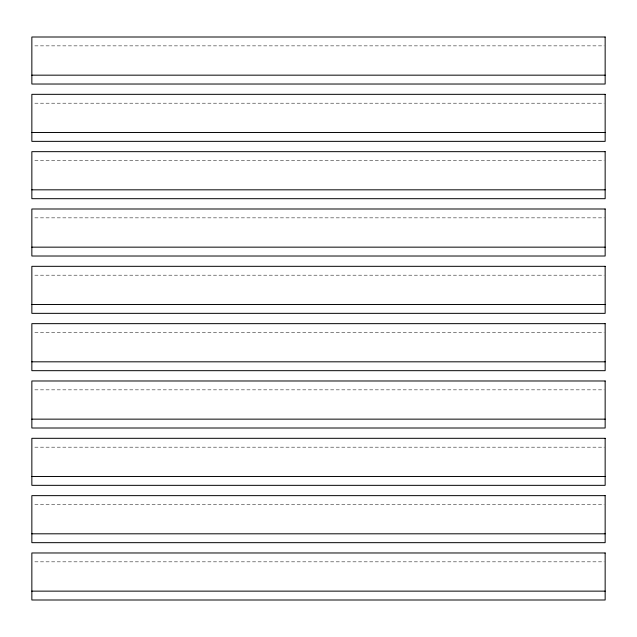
<?xml version="1.0" encoding="UTF-8"?>
<svg xmlns="http://www.w3.org/2000/svg" width="637" height="637" viewBox="0 0 637 637"><rect width="100%" height="100%" fill="white"/><g stroke="black" fill="none" stroke-linecap="round" stroke-linejoin="round"><path stroke-width="0.48" stroke-dasharray="3.19 2.39" d="M34.836 45.864L604.155 45.864M34.836 103.194L604.155 103.194M34.836 160.524L604.155 160.524M34.836 217.854L604.402 217.854M34.836 275.184L604.155 275.184M34.836 332.514L604.155 332.514M34.836 389.844L604.155 389.844M34.836 447.174L604.402 447.174M34.836 504.504L604.155 504.504M34.836 561.834L604.155 561.834"/><path stroke-width="0.96" d="M31.85 75.166L605.15 75.166M31.85 132.496L605.15 132.496M31.85 189.826L605.15 189.826M31.85 247.156L605.15 247.156M31.85 304.486L605.15 304.486M31.85 361.816L605.15 361.816M31.85 419.146L605.15 419.146M31.85 476.476L605.15 476.476M31.85 533.806L605.15 533.806M31.85 591.136L605.15 591.136M605.15 37.002L31.85 37.002L31.85 84.028L605.15 84.028L605.15 37.002M605.15 94.332L31.85 94.332L31.85 141.358L605.15 141.358L605.15 94.332M605.15 151.662L31.85 151.662L31.85 198.688L605.15 198.688L605.15 151.662M605.15 208.992L31.85 208.992L31.85 256.018L605.15 256.018L605.15 208.992M605.15 266.322L31.85 266.322L31.85 313.348L605.15 313.348L605.15 266.322M605.15 323.652L31.85 323.652L31.85 370.678L605.15 370.678L605.15 323.652M605.15 380.982L31.85 380.982L31.85 428.008L605.15 428.008L605.15 380.982M605.15 438.312L31.85 438.312L31.85 485.338L605.15 485.338L605.15 438.312M605.15 495.642L31.85 495.642L31.85 542.668L605.15 542.668L605.15 495.642M605.15 552.972L31.85 552.972L31.85 599.998L605.15 599.998L605.15 552.972"/></g></svg>
